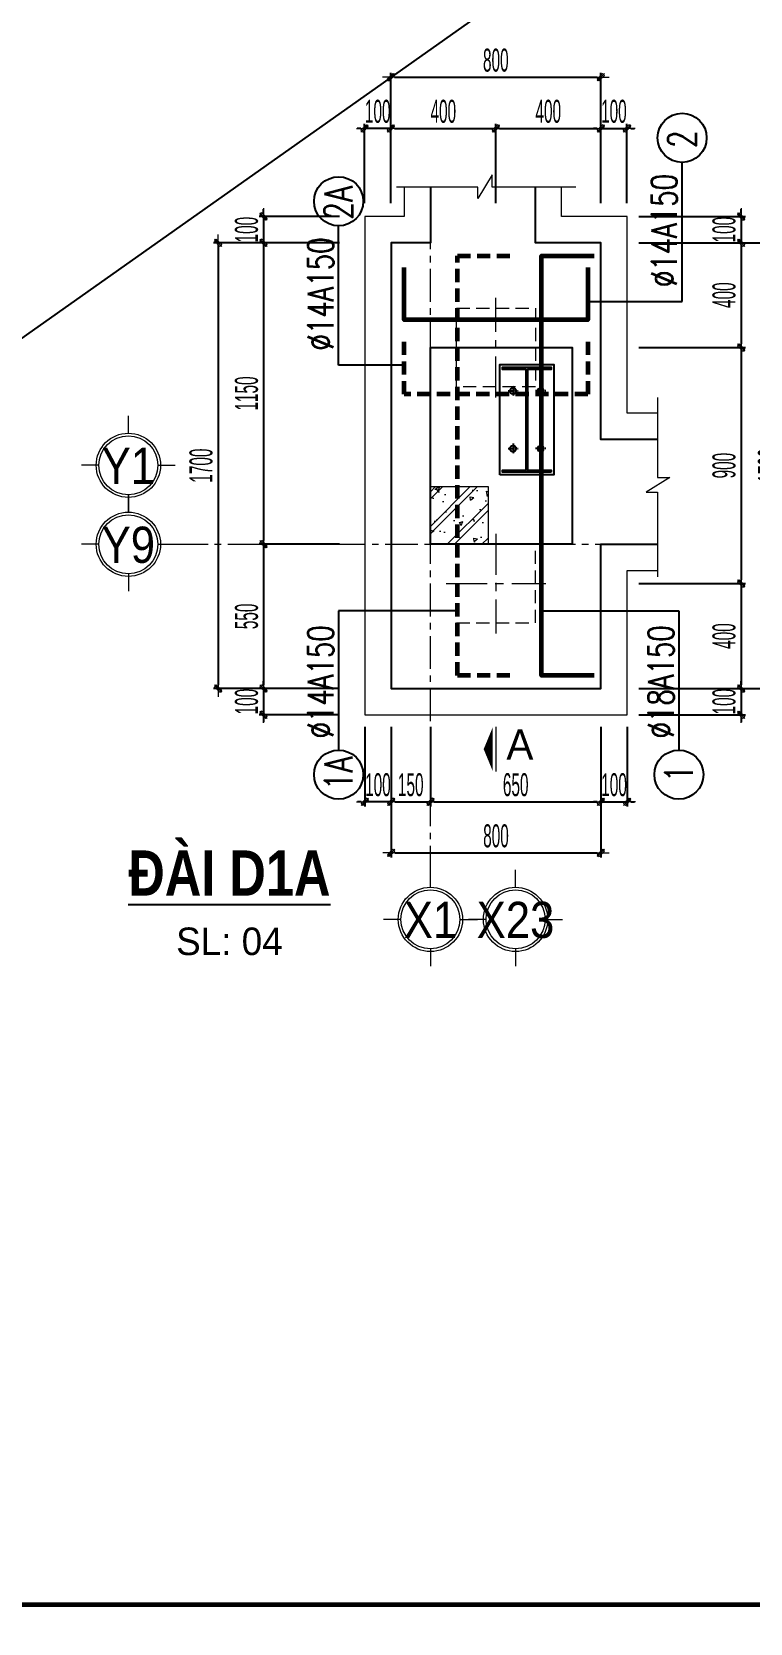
# Model space of a CAD drawing. Header units: inches. Extents: x 541671 to 837720, y 76128 to 1008472.
# Drawn here: x 611840 to 614577, y 365446 to 371515 of the extents above; entities that cross this region are included whole.
import ezdxf
from ezdxf.enums import TextEntityAlignment as Align

# ---------------------------------------------------------------- set-up
doc = ezdxf.new("R2010")
doc.units = ezdxf.units.IN
doc.header["$MEASUREMENT"] = 0
doc.header["$PDMODE"] = 32
doc.header["$PDSIZE"] = -1
for name, pattern in [('CENTER', [2, 1.25, -0.25, 0.25, -0.25]), ('CENTER2', [1.125, 0.75, -0.125, 0.125, -0.125]), ('CENTERX2', [4, 2.5, -0.5, 0.5, -0.5]), ('DASHDOT', [1, 0.5, -0.25, 0, -0.25]), ('HIDDEN', [0.375, 0.25, -0.125])]:
    doc.linetypes.add(name, pattern=pattern)
doc.layers.get('0').update_dxf_attribs({"lineweight": 18})
for name, color, linetype in [('7', 7, 'Continuous'), ('BOLTS', 1, 'Continuous'), ('Khungten_LCDI', 7, 'Continuous'), ('Timtruc', 8, 'Continuous')]:
    doc.layers.add(name, color=color, linetype=linetype)
for name, color, linetype, lineweight in [('Block', 7, 'Continuous', 9), ('EG Net khuat', 4, 'HIDDEN', 20), ('EG Text2', 7, 'Continuous', 25), ('ISO', 153, 'Continuous', 15), ('KICHTHUOC', 4, 'Continuous', 18), ('LC Dim', 8, 'Continuous', 18), ('LC ISO', 153, 'Continuous', 13), ('LC Khac', 4, 'Continuous', 9), ('LC Net dam3', 1, 'Continuous', 60), ('LC Net manh', 239, 'Continuous', 5), ('LC Net thay', 7, 'Continuous', 25), ('LC Net truc', 79, 'DASHDOT', 13), ('LC Text1', 3, 'Continuous', 20), ('LC Text2', 7, 'Continuous', 25), ('NET DUT', 245, 'HIDDEN', 9), ('TRUC', 253, 'CENTER', 15)]:
    doc.layers.add(name, color=color, linetype=linetype, lineweight=lineweight)
doc.layers.add('KCS_Plotter', color=11, linetype='Continuous', plot=False)
doc.styles.add('EG 1', font='VHAVANB_2.TTF')
doc.styles.add('HOATBIF', font='hoatbif.shx', dxfattribs={"width": 0.5})
doc.styles.add('Khungten', font='VHAVAN_2.TTF', dxfattribs={"width": 0.8, "height": 5000})
doc.styles.add('LC 1', font='VHAVANB_2.TTF')
doc.styles.add('LC 3', font='vnsimli.shx', dxfattribs={"width": 0.75})
doc.styles.add('LC3', font='VHARIALB_3.TTF', dxfattribs={"width": 0.8})
doc.styles.add('Title', font='VHAVAN_2.TTF', dxfattribs={"width": 0.8})
doc.dimstyles.new('Copy of 1-100(1-35)', dxfattribs={"dimscale": 35, "dimtxt": 2.5, "dimasz": 0.3, "dimexe": 1, "dimexo": 1, "dimgap": 0.8, "dimtad": 1, "dimdec": 0, "dimzin": 0, "dimdsep": 46, "dimtxsty": 'HOATBIF', "dimblk1": 'DOT', "dimblk2": 'DOT', "dimsah": 1, "dimcen": -0.1, "dimdle": 1, "dimclrd": 256, "dimclre": 256, "dimclrt": 4, "dimadec": 3, "dimazin": 2, "dimtfac": 0.3333333333333333, "dimtdec": 0, "dimtix": 1, "dimtmove": 2, "dimatfit": 3, "dimldrblk": 'DOT', "dimfxl": 1, "dimtvp": 0.8333333333333334, "dimtolj": 1, "dimtzin": 0, "dimarcsym": 0})
doc.dimstyles.new('Copy of 1-35', dxfattribs={"dimscale": 35, "dimtxt": 2.5, "dimasz": 0.4, "dimexe": 0.5, "dimexo": 0, "dimgap": 0.6, "dimtad": 1, "dimdec": 0, "dimzin": 0, "dimdsep": 46, "dimtxsty": 'HOATBIF', "dimblk1": 'DOT', "dimblk2": 'DOT', "dimsah": 1, "dimcen": -1, "dimdle": 1, "dimclrd": 256, "dimclre": 256, "dimclrt": 130, "dimadec": 0, "dimazin": 0, "dimtfac": 0.3333333333333333, "dimtdec": 0, "dimtix": 1, "dimtmove": 2, "dimatfit": 3, "dimldrblk": 'DOT', "dimfxl": 0.5, "dimtvp": 0.8333333333333334, "dimtolj": 1, "dimtzin": 12, "dimarcsym": 0})

# ---------------------------------------------------------------- blocks, each defined once
blk = doc.blocks.new('lcdi fix')
at = {"layer": 'Khungten_LCDI', "color": 5, "lineweight": 60}
blk.add_lwpolyline([(0, -14649.99999999255), (0, 14649.99999999255), (40599.99891117215, 14649.99999999255), (40599.99891117215, -14649.99999999255)], close=True, dxfattribs=at)
at = {"color": 7, "style": 'Khungten', "width": 0.8}
for tag, p in [('REVISION', (39498.75262445211, -10746.30395446718)), ('NGAYHT', (39546.07413610816, -11609.37091637403))]:
    blk.add_attdef(tag, text='', height=199.998925739526, dxfattribs=at).set_placement(p, align=Align.CENTER)
at = {"layer": 'LC Text1', "style": 'Title', "width": 1.824645990402025}
for tag, p, p2 in [('TENBANVE1', (36912.6576448679, -8885.760238945484), (40339.14494544268, -8885.760238945484)), ('TENBANVE2', (36912.6576448679, -9562.465564332902), (40339.14494544268, -9562.465564332902))]:
    blk.add_attdef(tag, text='', height=249.9999935159641, dxfattribs=at).set_placement(p, p2, align=Align.FIT)
at = {"layer": 'LC Text1', "style": 'Title', "width": 0.7}
blk.add_attdef('SOBANVE', text='', height=249.9999935159641, dxfattribs=at).set_placement((39561.98223525286, -13896.18071823567), align=Align.CENTER)
blk = doc.blocks.new('COC-300-TL25')
at = {"layer": 'EG Net khuat', "ltscale": 800}
blk.add_lwpolyline([(-600, 600), (600, 600), (600, -600), (-600, -600)], close=True, dxfattribs=at)
at = {"layer": 'TRUC', "ltscale": 500}
for p, q in [((0, -760), (0, 760)), ((-760, 0), (760, 0))]:
    blk.add_line(p, q, dxfattribs=at)
blk = doc.blocks.new('*U468')
at = {"color": 8, "linetype": 'CENTER2'}
for p, q in [((-21.27272727272727, 0), (21.27272727272727, 0)), ((0, -21.27272727272727), (0, 21.27272727272727))]:
    blk.add_line(p, q, dxfattribs=at)
at = {"color": 0}
blk.add_circle((0, 0), 13, dxfattribs=at)
blk = doc.blocks.new('CC2')
at = {"layer": 'Block', "ltscale": 15}
h = blk.add_hatch(dxfattribs=at)
h.set_pattern_fill('BT-01', color=8, scale=11, style=0, pattern_type=2)
h.set_pattern_definition([(50, (1325857.600586472, 118110.4548710491), (157.7972401721657, -13.80546969617092), [16.5, -181.5]), (355, (1325857.600586472, 118110.4548710491), (-30.52529339486, 165.4822694140026), [13.2, -145.2]), (100.4514, (1325870.750356072, 118109.3044162491), (127.2720639770848, 151.6766992534098), [14.02284179999998, -154.2512646399996]), (46.18419999999998, (1325857.600586472, 118154.4548710491), (234.7930306976418, -36.41418315238398), [24.75, -272.2499999999999]), (96.63559999999998, (1325877.166670372, 118151.4203435091), (205.6257952207147, 214.3059315980971), [21.03426335999997, -231.3768599999995]), (351.1842000000001, (1325857.600586472, 118154.4548710491), (205.6256279293979, 214.3060922035714), [19.8, -217.8]), (21, (1325879.600586472, 118143.4548710491), (131.3195514660615, -88.57615594637454), [16.5, -181.5]), (326, (1325879.600586472, 118143.4548710491), (53.52937302274795, 159.5330099103077), [13.2, -145.2]), (71.45140000000002, (1325890.543877732, 118136.0735177291), (184.8489782879277, 70.95670927618953), [14.0228418, -154.2512646399999]), (37.50000000000001, (1325857.600586472, 118110.4548710491), (2.675168169803947, 73.2366478428885), [0, -143.44, 0, -147.4, 0, -145.75]), (7.499999999999999, (1325857.600586472, 118110.4548710491), (57.87529823727269, 86.77057661411924), [0, -84.04, 0, -140.14, 0, -55.55]), (327.5, (1325808.540586472, 118110.4548710491), (117.44093595793, -4.962071781563556), [0, -55, 0, -171.6, 0, -227.7]), (317.5, (1325786.540586472, 118110.4548710491), (128.300957255325, 22.02309611310988), [0, -71.5, 0, -113.96, 0, -161.7]), (45, (1325857.600586472, 118110.4548710491), (-66.11448404094217, 66.11448404094217), []), (45, (1325857.600586472, 118137.4048710491), (-66.11448404094217, 66.11448404094217), [])])
h.paths.add_polyline_path([(-530, -4.884981308350689e-14), (-530, 219.9999999999999), (-750, 220), (-750, 0)])
at = {"layer": '7', "color": 7, "ltscale": 10}
for points in [[(-750, 0), (0, 0), (0, 540), (-750, 540)], [(-474.9999999999999, 459.9999999999999), (-474.9999999999999, 274.9999999999999), (-466.9999999999999, 274.9999999999999), (-466.9999999999999, 364.4999999999999), (-82.99999999999989, 364.4999999999998), (-82.99999999999989, 274.9999999999998), (-74.99999999999989, 274.9999999999998), (-74.99999999999989, 459.9999999999998), (-82.99999999999989, 459.9999999999998), (-82.99999999999989, 370.4999999999998), (-466.9999999999999, 370.4999999999999), (-466.9999999999999, 459.9999999999999)]]:
    blk.add_lwpolyline(points, close=True, dxfattribs=at)
at = {"layer": '7', "color": 30, "ltscale": 10}
blk.add_lwpolyline([(-484.9999999999999, 264.9999999999999), (-64.99999999999989, 264.9999999999998), (-64.99999999999989, 469.9999999999998), (-484.9999999999999, 469.9999999999999)], close=True, dxfattribs=at)
at = {"layer": 'Block', "color": 7, "ltscale": 15}
blk.add_lwpolyline([(-530, -4.884981308350689e-14), (-530, 219.9999999999999), (-750, 220), (-750, 0)], close=True, dxfattribs=at)
at = {"layer": 'BOLTS', "ltscale": 10, "xscale": 0.9090909090909087, "yscale": 0.9090909090909087, "zscale": 0.9090909090909087, "rotation": 180}
for p in [(-384.9999999999999, 419.9999999999999), (-164.9999999999999, 419.9999999999999)]:
    blk.add_blockref('*U468', p, dxfattribs=at)
at = {"layer": 'BOLTS', "ltscale": 10, "xscale": -0.9090909090909087, "yscale": 0.9090909090909087, "zscale": 0.9090909090909087}
for p in [(-384.9999999999999, 314.9999999999999), (-164.9999999999999, 314.9999999999999)]:
    blk.add_blockref('*U468', p, dxfattribs=at)
blk = doc.blocks.new('DOT')
at = {"layer": 'KICHTHUOC'}
blk.add_line((-2.25, 0), (2.25, 0), dxfattribs=at)
at = {"layer": 'KICHTHUOC', "color": 4}
blk.add_line((-1, -1), (1, 1), dxfattribs=at)
blk.add_lwpolyline([(0.5, 1), (-1, -0.5), (-0.5, -1), (1, 0.5)], close=True, dxfattribs=at)
blk = doc.blocks.new('*D194')
at = {"layer": 'Defpoints', "color": 0, "ltscale": 50, "transparency": 16777216}
for p in [(613208.6882315455, 368864.1227792962), (613358.9382315455, 368864.1227792962), (613358.9382315455, 368578.6227792978)]:
    blk.add_point(p, dxfattribs=at)
at = {"layer": 'LC Dim', "lineweight": -2, "ltscale": 50, "transparency": 16777216}
for p, q in [((613208.6882315455, 368864.1227792962), (613208.6882315455, 368561.1227792978)), ((613358.9382315455, 368864.1227792962), (613358.9382315455, 368561.1227792978)), ((613222.6882315455, 368578.6227792978), (613344.9382315455, 368578.6227792978))]:
    blk.add_line(p, q, dxfattribs=at)
at = {"layer": 'LC Dim', "lineweight": -2, "ltscale": 50, "transparency": 16777216, "xscale": 14, "yscale": 14, "zscale": 14, "rotation": 180}
blk.add_blockref('DOT', (613208.6882315455, 368578.6227792978), dxfattribs=at)
at = {"layer": 'LC Dim', "lineweight": -2, "ltscale": 50, "transparency": 16777216, "xscale": 14, "yscale": 14, "zscale": 14}
blk.add_blockref('DOT', (613358.9382315455, 368578.6227792978), dxfattribs=at)
at = {"layer": 'LC Dim', "color": 130, "ltscale": 50, "transparency": 16777216, "insert": (613283.8132315455, 368643.3727792978), "char_height": 87.5, "attachment_point": 5, "style": 'HOATBIF'}
blk.add_mtext('\\A1;150', dxfattribs=at)
blk = doc.blocks.new('*D195')
at = {"layer": 'Defpoints', "color": 0, "ltscale": 50, "transparency": 16777216}
for p in [(613358.9382315455, 368864.1227792962), (614008.6882315455, 368864.1227792962), (614008.6882315455, 368578.6227792978)]:
    blk.add_point(p, dxfattribs=at)
at = {"layer": 'LC Dim', "lineweight": -2, "ltscale": 50, "transparency": 16777216}
for p, q in [((613358.9382315455, 368864.1227792962), (613358.9382315455, 368561.1227792978)), ((614008.6882315455, 368864.1227792962), (614008.6882315455, 368561.1227792978)), ((613372.9382315455, 368578.6227792978), (613994.6882315455, 368578.6227792978))]:
    blk.add_line(p, q, dxfattribs=at)
at = {"layer": 'LC Dim', "lineweight": -2, "ltscale": 50, "transparency": 16777216, "xscale": 14, "yscale": 14, "zscale": 14, "rotation": 180}
blk.add_blockref('DOT', (613358.9382315455, 368578.6227792978), dxfattribs=at)
at = {"layer": 'LC Dim', "lineweight": -2, "ltscale": 50, "transparency": 16777216, "xscale": 14, "yscale": 14, "zscale": 14}
blk.add_blockref('DOT', (614008.6882315455, 368578.6227792978), dxfattribs=at)
at = {"layer": 'LC Dim', "color": 130, "ltscale": 50, "transparency": 16777216, "insert": (613683.8132315455, 368643.3727792978), "char_height": 87.5, "attachment_point": 5, "style": 'HOATBIF'}
blk.add_mtext('\\A1;650', dxfattribs=at)
blk = doc.blocks.new('*D196')
at = {"layer": 'Defpoints', "color": 0, "ltscale": 50, "transparency": 16777216}
for p in [(614008.6882315455, 368864.1227792962), (614108.6882315455, 368864.1227792962), (614108.6882315455, 368578.6227792978)]:
    blk.add_point(p, dxfattribs=at)
at = {"layer": 'LC Dim', "lineweight": -2, "ltscale": 50, "transparency": 16777216}
for p, q in [((614008.6882315455, 368864.1227792962), (614008.6882315455, 368561.1227792978)), ((614108.6882315455, 368864.1227792962), (614108.6882315455, 368561.1227792978)), ((613994.6882315455, 368578.6227792978), (613980.6882315455, 368578.6227792978)), ((614008.6882315455, 368578.6227792978), (614108.6882315455, 368578.6227792978)), ((614122.6882315455, 368578.6227792978), (614136.6882315455, 368578.6227792978))]:
    blk.add_line(p, q, dxfattribs=at)
at = {"layer": 'LC Dim', "lineweight": -2, "ltscale": 50, "transparency": 16777216, "xscale": 14, "yscale": 14, "zscale": 14}
blk.add_blockref('DOT', (614008.6882315455, 368578.6227792978), dxfattribs=at)
at = {"layer": 'LC Dim', "lineweight": -2, "ltscale": 50, "transparency": 16777216, "xscale": 14, "yscale": 14, "zscale": 14, "rotation": 180}
blk.add_blockref('DOT', (614108.6882315455, 368578.6227792978), dxfattribs=at)
at = {"layer": 'LC Dim', "color": 130, "ltscale": 50, "transparency": 16777216, "insert": (614058.6882315455, 368643.3727792978), "char_height": 87.5, "attachment_point": 5, "style": 'HOATBIF'}
blk.add_mtext('\\A1;100', dxfattribs=at)
blk = doc.blocks.new('*D197')
at = {"layer": 'Defpoints', "color": 0, "ltscale": 50, "transparency": 16777216}
for p in [(613108.6882315455, 368864.1227792962), (613208.6882315455, 368864.1227792962), (613108.6882315455, 368578.6227792978)]:
    blk.add_point(p, dxfattribs=at)
at = {"layer": 'LC Dim', "lineweight": -2, "ltscale": 50, "transparency": 16777216}
for p, q in [((613108.6882315455, 368864.1227792962), (613108.6882315455, 368561.1227792978)), ((613208.6882315455, 368864.1227792962), (613208.6882315455, 368561.1227792978)), ((613094.6882315455, 368578.6227792978), (613080.6882315455, 368578.6227792978)), ((613208.6882315455, 368578.6227792978), (613108.6882315455, 368578.6227792978)), ((613222.6882315455, 368578.6227792978), (613236.6882315455, 368578.6227792978))]:
    blk.add_line(p, q, dxfattribs=at)
at = {"layer": 'LC Dim', "lineweight": -2, "ltscale": 50, "transparency": 16777216, "xscale": 14, "yscale": 14, "zscale": 14}
blk.add_blockref('DOT', (613108.6882315455, 368578.6227792978), dxfattribs=at)
at = {"layer": 'LC Dim', "lineweight": -2, "ltscale": 50, "transparency": 16777216, "xscale": 14, "yscale": 14, "zscale": 14, "rotation": 180}
blk.add_blockref('DOT', (613208.6882315455, 368578.6227792978), dxfattribs=at)
at = {"layer": 'LC Dim', "color": 130, "ltscale": 50, "transparency": 16777216, "insert": (613158.6882315455, 368643.3727792978), "char_height": 87.5, "attachment_point": 5, "style": 'HOATBIF'}
blk.add_mtext('\\A1;100', dxfattribs=at)
blk = doc.blocks.new('*D198')
at = {"layer": 'Defpoints', "color": 0, "ltscale": 50, "transparency": 16777216}
for p in [(613208.6882315455, 368864.1227792962), (614008.6882315455, 368864.1227792962), (614008.6882315455, 368383.6227792978)]:
    blk.add_point(p, dxfattribs=at)
at = {"layer": 'LC Dim', "lineweight": -2, "ltscale": 50, "transparency": 16777216}
for p, q in [((613208.6882315455, 368864.1227792962), (613208.6882315455, 368366.1227792978)), ((614008.6882315455, 368864.1227792962), (614008.6882315455, 368366.1227792978)), ((613222.6882315455, 368383.6227792978), (613994.6882315455, 368383.6227792978))]:
    blk.add_line(p, q, dxfattribs=at)
at = {"layer": 'LC Dim', "lineweight": -2, "ltscale": 50, "transparency": 16777216, "xscale": 14, "yscale": 14, "zscale": 14, "rotation": 180}
blk.add_blockref('DOT', (613208.6882315455, 368383.6227792978), dxfattribs=at)
at = {"layer": 'LC Dim', "lineweight": -2, "ltscale": 50, "transparency": 16777216, "xscale": 14, "yscale": 14, "zscale": 14}
blk.add_blockref('DOT', (614008.6882315455, 368383.6227792978), dxfattribs=at)
at = {"layer": 'LC Dim', "color": 130, "ltscale": 50, "transparency": 16777216, "insert": (613608.6882315455, 368448.3727792978), "char_height": 87.5, "attachment_point": 5, "style": 'HOATBIF'}
blk.add_mtext('\\A1;800', dxfattribs=at)
blk = doc.blocks.new('TTRUC')
at = {"layer": 'ISO'}
for p, q in [((0, 6.94551799677526), (0, 10.70723588355474)), ((-6.370037248838798, 0), (-10.13175513561828, 0)), ((6.370037248838798, 0), (10.13175513561828, 0)), ((0, -6.370037248838798), (0, -10.13175513561828))]:
    blk.add_line(p, q, dxfattribs=at)
blk.add_circle((0, 0), 6.370037248838798, dxfattribs=at)
at = {"layer": 'KICHTHUOC'}
blk.add_circle((0, 0), 6.94551799677526, dxfattribs=at)
blk = doc.blocks.new('*D199')
at = {"layer": 'Defpoints', "color": 0, "ltscale": 50, "transparency": 16777216}
for p in [(613012.1839419507, 370710.7771078075), (612723.0485244378, 369560.7771078075), (613012.1839419507, 369560.7771078075)]:
    blk.add_point(p, dxfattribs=at)
at = {"layer": 'LC Dim', "lineweight": -2, "ltscale": 50, "transparency": 16777216}
for p, q in [((613012.1839419507, 370710.7771078075), (612705.5485244378, 370710.7771078075)), ((612723.0485244378, 370696.7771078075), (612723.0485244378, 369574.7771078075)), ((613012.1839419507, 369560.7771078075), (612705.5485244378, 369560.7771078075))]:
    blk.add_line(p, q, dxfattribs=at)
at = {"layer": 'LC Dim', "lineweight": -2, "ltscale": 50, "transparency": 16777216, "xscale": 14, "yscale": 14, "zscale": 14}
for p, rotation in [((612723.0485244378, 370710.7771078075), 90), ((612723.0485244378, 369560.7771078075), 270)]:
    blk.add_blockref('DOT', p, dxfattribs=dict(at, rotation=rotation))
at = {"layer": 'LC Dim', "color": 130, "ltscale": 50, "transparency": 16777216, "insert": (612658.2985244378, 370135.7771078072), "char_height": 87.5, "attachment_point": 5, "rotation": 90, "style": 'HOATBIF'}
blk.add_mtext('\\A1;1150', dxfattribs=at)
blk = doc.blocks.new('*D200')
at = {"layer": 'Defpoints', "color": 0, "ltscale": 50, "transparency": 16777216}
for p in [(613012.1839419507, 369560.7771078075), (612723.0485244364, 369010.7771078075), (613012.1839419507, 369010.7771078075)]:
    blk.add_point(p, dxfattribs=at)
at = {"layer": 'LC Dim', "lineweight": -2, "ltscale": 50, "transparency": 16777216}
for p, q in [((613012.1839419507, 369560.7771078075), (612705.5485244364, 369560.7771078075)), ((612723.0485244364, 369546.7771078075), (612723.0485244364, 369024.7771078075)), ((613012.1839419507, 369010.7771078075), (612705.5485244364, 369010.7771078075))]:
    blk.add_line(p, q, dxfattribs=at)
at = {"layer": 'LC Dim', "lineweight": -2, "ltscale": 50, "transparency": 16777216, "xscale": 14, "yscale": 14, "zscale": 14}
for p, rotation in [((612723.0485244364, 369560.7771078075), 90), ((612723.0485244364, 369010.7771078075), 270)]:
    blk.add_blockref('DOT', p, dxfattribs=dict(at, rotation=rotation))
at = {"layer": 'LC Dim', "color": 130, "ltscale": 50, "transparency": 16777216, "insert": (612658.2985244364, 369285.7771078072), "char_height": 87.5, "attachment_point": 5, "rotation": 90, "style": 'HOATBIF'}
blk.add_mtext('\\A1;550', dxfattribs=at)
blk = doc.blocks.new('*D201')
at = {"layer": 'Defpoints', "color": 0, "ltscale": 50, "transparency": 16777216}
for p in [(613012.1839419507, 369010.7771078075), (612723.0485244355, 368910.7771078075), (613012.1839419507, 368910.7771078075)]:
    blk.add_point(p, dxfattribs=at)
at = {"layer": 'LC Dim', "lineweight": -2, "ltscale": 50, "transparency": 16777216}
for p, q in [((612723.0485244355, 369024.7771078075), (612723.0485244355, 369038.7771078075)), ((613012.1839419507, 369010.7771078075), (612705.5485244355, 369010.7771078075)), ((612723.0485244355, 369010.7771078075), (612723.0485244355, 368910.7771078075)), ((613012.1839419507, 368910.7771078075), (612705.5485244355, 368910.7771078075)), ((612723.0485244355, 368896.7771078075), (612723.0485244355, 368882.7771078075))]:
    blk.add_line(p, q, dxfattribs=at)
at = {"layer": 'LC Dim', "lineweight": -2, "ltscale": 50, "transparency": 16777216, "xscale": 14, "yscale": 14, "zscale": 14}
for p, rotation in [((612723.0485244355, 369010.7771078075), 270), ((612723.0485244355, 368910.7771078075), 90)]:
    blk.add_blockref('DOT', p, dxfattribs=dict(at, rotation=rotation))
at = {"layer": 'LC Dim', "color": 130, "ltscale": 50, "transparency": 16777216, "insert": (612658.2985244355, 368960.7771078072), "char_height": 87.5, "attachment_point": 5, "rotation": 90, "style": 'HOATBIF'}
blk.add_mtext('\\A1;100', dxfattribs=at)
blk = doc.blocks.new('*D202')
at = {"layer": 'Defpoints', "color": 0, "ltscale": 50, "transparency": 16777216}
for p in [(613012.1839419507, 370810.7771078075), (612723.048524436, 370710.7771078075), (613012.1839419507, 370710.7771078075)]:
    blk.add_point(p, dxfattribs=at)
at = {"layer": 'LC Dim', "lineweight": -2, "ltscale": 50, "transparency": 16777216}
for p, q in [((613012.1839419507, 370810.7771078075), (612705.548524436, 370810.7771078075)), ((612723.048524436, 370824.7771078075), (612723.048524436, 370838.7771078075)), ((612723.048524436, 370810.7771078075), (612723.048524436, 370710.7771078075)), ((613012.1839419507, 370710.7771078075), (612705.548524436, 370710.7771078075)), ((612723.048524436, 370696.7771078075), (612723.048524436, 370682.7771078075))]:
    blk.add_line(p, q, dxfattribs=at)
at = {"layer": 'LC Dim', "lineweight": -2, "ltscale": 50, "transparency": 16777216, "xscale": 14, "yscale": 14, "zscale": 14}
for p, rotation in [((612723.048524436, 370810.7771078075), 270), ((612723.048524436, 370710.7771078075), 90)]:
    blk.add_blockref('DOT', p, dxfattribs=dict(at, rotation=rotation))
at = {"layer": 'LC Dim', "color": 130, "ltscale": 50, "transparency": 16777216, "insert": (612658.298524436, 370760.7771078072), "char_height": 87.5, "attachment_point": 5, "rotation": 90, "style": 'HOATBIF'}
blk.add_mtext('\\A1;100', dxfattribs=at)
blk = doc.blocks.new('*D203')
at = {"layer": 'Defpoints', "color": 0, "ltscale": 50, "transparency": 16777216}
for p in [(613012.1839419507, 370710.7771078075), (612549.5485244355, 369010.7771078075), (613012.1839419507, 369010.7771078075)]:
    blk.add_point(p, dxfattribs=at)
at = {"layer": 'LC Dim', "lineweight": -2, "ltscale": 50, "transparency": 16777216}
for p, q in [((613012.1839419507, 370710.7771078075), (612532.0485244355, 370710.7771078075)), ((612549.5485244355, 370696.7771078075), (612549.5485244355, 369024.7771078075)), ((613012.1839419507, 369010.7771078075), (612532.0485244355, 369010.7771078075))]:
    blk.add_line(p, q, dxfattribs=at)
at = {"layer": 'LC Dim', "lineweight": -2, "ltscale": 50, "transparency": 16777216, "xscale": 14, "yscale": 14, "zscale": 14}
for p, rotation in [((612549.5485244355, 370710.7771078075), 90), ((612549.5485244355, 369010.7771078075), 270)]:
    blk.add_blockref('DOT', p, dxfattribs=dict(at, rotation=rotation))
at = {"layer": 'LC Dim', "color": 130, "ltscale": 50, "transparency": 16777216, "insert": (612484.7985244355, 369860.7771078072), "char_height": 87.5, "attachment_point": 5, "rotation": 90, "style": 'HOATBIF'}
blk.add_mtext('\\A1;1700', dxfattribs=at)
blk = doc.blocks.new('*D204')
at = {"layer": 'Defpoints', "color": 0, "ltscale": 50, "transparency": 16777216}
for p in [(614152.7578112356, 370710.7771078075), (614152.7578112356, 370310.7771078075), (614542.7578112431, 370310.7771078075)]:
    blk.add_point(p, dxfattribs=at)
at = {"layer": 'LC Dim', "lineweight": -2, "ltscale": 50, "transparency": 16777216}
for p, q in [((614152.7578112356, 370710.7771078075), (614560.2578112431, 370710.7771078075)), ((614542.7578112431, 370696.7771078075), (614542.7578112431, 370324.7771078075)), ((614152.7578112356, 370310.7771078075), (614560.2578112431, 370310.7771078075))]:
    blk.add_line(p, q, dxfattribs=at)
at = {"layer": 'LC Dim', "lineweight": -2, "ltscale": 50, "transparency": 16777216, "xscale": 14, "yscale": 14, "zscale": 14}
for p, rotation in [((614542.7578112431, 370710.7771078075), 90), ((614542.7578112431, 370310.7771078075), 270)]:
    blk.add_blockref('DOT', p, dxfattribs=dict(at, rotation=rotation))
at = {"layer": 'LC Dim', "color": 130, "ltscale": 50, "transparency": 16777216, "insert": (614478.0078112431, 370510.7771078072), "char_height": 87.5, "attachment_point": 5, "rotation": 90, "style": 'HOATBIF'}
blk.add_mtext('\\A1;400', dxfattribs=at)
blk = doc.blocks.new('*D205')
at = {"layer": 'Defpoints', "color": 0, "ltscale": 50, "transparency": 16777216}
for p in [(614152.7578112356, 370310.7771078075), (614152.7578112356, 369410.7771078076), (614542.757811244, 369410.7771078076)]:
    blk.add_point(p, dxfattribs=at)
at = {"layer": 'LC Dim', "lineweight": -2, "ltscale": 50, "transparency": 16777216}
for p, q in [((614152.7578112356, 370310.7771078075), (614560.257811244, 370310.7771078075)), ((614542.757811244, 370296.7771078075), (614542.757811244, 369424.7771078076)), ((614152.7578112356, 369410.7771078076), (614560.257811244, 369410.7771078076))]:
    blk.add_line(p, q, dxfattribs=at)
at = {"layer": 'LC Dim', "lineweight": -2, "ltscale": 50, "transparency": 16777216, "xscale": 14, "yscale": 14, "zscale": 14}
for p, rotation in [((614542.757811244, 370310.7771078075), 90), ((614542.757811244, 369410.7771078076), 270)]:
    blk.add_blockref('DOT', p, dxfattribs=dict(at, rotation=rotation))
at = {"layer": 'LC Dim', "color": 130, "ltscale": 50, "transparency": 16777216, "insert": (614478.007811244, 369860.7771078073), "char_height": 87.5, "attachment_point": 5, "rotation": 90, "style": 'HOATBIF'}
blk.add_mtext('\\A1;900', dxfattribs=at)
blk = doc.blocks.new('*D206')
at = {"layer": 'Defpoints', "color": 0, "ltscale": 50, "transparency": 16777216}
for p in [(614152.7578112356, 369410.7771078076), (614152.7578112356, 369010.7771078075), (614542.7578112435, 369010.7771078075)]:
    blk.add_point(p, dxfattribs=at)
at = {"layer": 'LC Dim', "lineweight": -2, "ltscale": 50, "transparency": 16777216}
for p, q in [((614152.7578112356, 369410.7771078076), (614560.2578112435, 369410.7771078076)), ((614542.7578112435, 369396.7771078076), (614542.7578112435, 369024.7771078075)), ((614152.7578112356, 369010.7771078075), (614560.2578112435, 369010.7771078075))]:
    blk.add_line(p, q, dxfattribs=at)
at = {"layer": 'LC Dim', "lineweight": -2, "ltscale": 50, "transparency": 16777216, "xscale": 14, "yscale": 14, "zscale": 14}
for p, rotation in [((614542.7578112435, 369410.7771078076), 90), ((614542.7578112435, 369010.7771078075), 270)]:
    blk.add_blockref('DOT', p, dxfattribs=dict(at, rotation=rotation))
at = {"layer": 'LC Dim', "color": 130, "ltscale": 50, "transparency": 16777216, "insert": (614478.0078112435, 369210.7771078073), "char_height": 87.5, "attachment_point": 5, "rotation": 90, "style": 'HOATBIF'}
blk.add_mtext('\\A1;400', dxfattribs=at)
blk = doc.blocks.new('*D207')
at = {"layer": 'Defpoints', "color": 0, "ltscale": 50, "transparency": 16777216}
for p in [(614152.7578112356, 369010.7771078075), (614152.7578112356, 368910.7771078075), (614542.7578112431, 368910.7771078075)]:
    blk.add_point(p, dxfattribs=at)
at = {"layer": 'LC Dim', "lineweight": -2, "ltscale": 50, "transparency": 16777216}
for p, q in [((614542.7578112431, 369024.7771078075), (614542.7578112431, 369038.7771078075)), ((614152.7578112356, 369010.7771078075), (614560.2578112431, 369010.7771078075)), ((614542.7578112431, 369010.7771078075), (614542.7578112431, 368910.7771078075)), ((614152.7578112356, 368910.7771078075), (614560.2578112431, 368910.7771078075)), ((614542.7578112431, 368896.7771078075), (614542.7578112431, 368882.7771078075))]:
    blk.add_line(p, q, dxfattribs=at)
at = {"layer": 'LC Dim', "lineweight": -2, "ltscale": 50, "transparency": 16777216, "xscale": 14, "yscale": 14, "zscale": 14}
for p, rotation in [((614542.7578112431, 369010.7771078075), 270), ((614542.7578112431, 368910.7771078075), 90)]:
    blk.add_blockref('DOT', p, dxfattribs=dict(at, rotation=rotation))
at = {"layer": 'LC Dim', "color": 130, "ltscale": 50, "transparency": 16777216, "insert": (614478.0078112431, 368960.7771078072), "char_height": 87.5, "attachment_point": 5, "rotation": 90, "style": 'HOATBIF'}
blk.add_mtext('\\A1;100', dxfattribs=at)
blk = doc.blocks.new('*D208')
at = {"layer": 'Defpoints', "color": 0, "ltscale": 50, "transparency": 16777216}
for p in [(614152.7578112356, 370810.7771078075), (614152.7578112356, 370710.7771078075), (614542.7578112426, 370710.7771078075)]:
    blk.add_point(p, dxfattribs=at)
at = {"layer": 'LC Dim', "lineweight": -2, "ltscale": 50, "transparency": 16777216}
for p, q in [((614152.7578112356, 370810.7771078075), (614560.2578112426, 370810.7771078075)), ((614542.7578112426, 370824.7771078075), (614542.7578112426, 370838.7771078075)), ((614542.7578112426, 370810.7771078075), (614542.7578112426, 370710.7771078075)), ((614152.7578112356, 370710.7771078075), (614560.2578112426, 370710.7771078075)), ((614542.7578112426, 370696.7771078075), (614542.7578112426, 370682.7771078075))]:
    blk.add_line(p, q, dxfattribs=at)
at = {"layer": 'LC Dim', "lineweight": -2, "ltscale": 50, "transparency": 16777216, "xscale": 14, "yscale": 14, "zscale": 14}
for p, rotation in [((614542.7578112426, 370810.7771078075), 270), ((614542.7578112426, 370710.7771078075), 90)]:
    blk.add_blockref('DOT', p, dxfattribs=dict(at, rotation=rotation))
at = {"layer": 'LC Dim', "color": 130, "ltscale": 50, "transparency": 16777216, "insert": (614478.0078112426, 370760.7771078072), "char_height": 87.5, "attachment_point": 5, "rotation": 90, "style": 'HOATBIF'}
blk.add_mtext('\\A1;100', dxfattribs=at)
blk = doc.blocks.new('*D209')
at = {"layer": 'Defpoints', "color": 0, "ltscale": 50, "transparency": 16777216}
for p in [(614152.7578112356, 370710.7771078075), (614152.7578112356, 369010.7771078075), (614716.2578112431, 369010.7771078075)]:
    blk.add_point(p, dxfattribs=at)
at = {"layer": 'LC Dim', "lineweight": -2, "ltscale": 50, "transparency": 16777216}
for p, q in [((614152.7578112356, 370710.7771078075), (614733.7578112431, 370710.7771078075)), ((614716.2578112431, 370696.7771078075), (614716.2578112431, 369024.7771078075)), ((614152.7578112356, 369010.7771078075), (614733.7578112431, 369010.7771078075))]:
    blk.add_line(p, q, dxfattribs=at)
at = {"layer": 'LC Dim', "lineweight": -2, "ltscale": 50, "transparency": 16777216, "xscale": 14, "yscale": 14, "zscale": 14}
for p, rotation in [((614716.2578112431, 370710.7771078075), 90), ((614716.2578112431, 369010.7771078075), 270)]:
    blk.add_blockref('DOT', p, dxfattribs=dict(at, rotation=rotation))
at = {"layer": 'LC Dim', "color": 130, "ltscale": 50, "transparency": 16777216, "insert": (614651.5078112431, 369860.7771078072), "char_height": 87.5, "attachment_point": 5, "rotation": 90, "style": 'HOATBIF'}
blk.add_mtext('\\A1;1700', dxfattribs=at)
blk = doc.blocks.new('*D215')
at = {"layer": 'Defpoints', "color": 0, "ltscale": 50, "transparency": 16777216}
for p in [(613608.0004841335, 371146.7538887067), (613208.0004841335, 370861.2538887082), (613608.0004841335, 370861.2538887082)]:
    blk.add_point(p, dxfattribs=at)
at = {"layer": 'LC Dim', "lineweight": -2, "ltscale": 50, "transparency": 16777216}
for p, q in [((613208.0004841335, 370861.2538887082), (613208.0004841335, 371164.2538887067)), ((613608.0004841335, 370861.2538887082), (613608.0004841335, 371164.2538887067)), ((613222.0004841335, 371146.7538887067), (613594.0004841335, 371146.7538887067))]:
    blk.add_line(p, q, dxfattribs=at)
at = {"layer": 'LC Dim', "lineweight": -2, "ltscale": 50, "transparency": 16777216, "xscale": 14, "yscale": 14, "zscale": 14, "rotation": 180}
blk.add_blockref('DOT', (613208.0004841335, 371146.7538887067), dxfattribs=at)
at = {"layer": 'LC Dim', "lineweight": -2, "ltscale": 50, "transparency": 16777216, "xscale": 14, "yscale": 14, "zscale": 14}
blk.add_blockref('DOT', (613608.0004841335, 371146.7538887067), dxfattribs=at)
at = {"layer": 'LC Dim', "color": 130, "ltscale": 50, "transparency": 16777216, "insert": (613408.0004841335, 371211.5038887067), "char_height": 87.5, "attachment_point": 5, "style": 'HOATBIF'}
blk.add_mtext('\\A1;400', dxfattribs=at)
blk = doc.blocks.new('*D216')
at = {"layer": 'Defpoints', "color": 0, "ltscale": 50, "transparency": 16777216}
for p in [(614008.0004841335, 371146.7538887067), (613608.0004841335, 370861.2538887082), (614008.0004841335, 370861.2538887082)]:
    blk.add_point(p, dxfattribs=at)
at = {"layer": 'LC Dim', "lineweight": -2, "ltscale": 50, "transparency": 16777216}
for p, q in [((613608.0004841335, 370861.2538887082), (613608.0004841335, 371164.2538887067)), ((614008.0004841335, 370861.2538887082), (614008.0004841335, 371164.2538887067)), ((613622.0004841335, 371146.7538887067), (613994.0004841335, 371146.7538887067))]:
    blk.add_line(p, q, dxfattribs=at)
at = {"layer": 'LC Dim', "lineweight": -2, "ltscale": 50, "transparency": 16777216, "xscale": 14, "yscale": 14, "zscale": 14, "rotation": 180}
blk.add_blockref('DOT', (613608.0004841335, 371146.7538887067), dxfattribs=at)
at = {"layer": 'LC Dim', "lineweight": -2, "ltscale": 50, "transparency": 16777216, "xscale": 14, "yscale": 14, "zscale": 14}
blk.add_blockref('DOT', (614008.0004841335, 371146.7538887067), dxfattribs=at)
at = {"layer": 'LC Dim', "color": 130, "ltscale": 50, "transparency": 16777216, "insert": (613808.0004841335, 371211.5038887067), "char_height": 87.5, "attachment_point": 5, "style": 'HOATBIF'}
blk.add_mtext('\\A1;400', dxfattribs=at)
blk = doc.blocks.new('*D217')
at = {"layer": 'Defpoints', "color": 0, "ltscale": 50, "transparency": 16777216}
for p in [(614108.0004841335, 371146.7538887067), (614008.0004841335, 370861.2538887082), (614108.0004841335, 370861.2538887082)]:
    blk.add_point(p, dxfattribs=at)
at = {"layer": 'LC Dim', "lineweight": -2, "ltscale": 50, "transparency": 16777216}
for p, q in [((614008.0004841335, 370861.2538887082), (614008.0004841335, 371164.2538887067)), ((614108.0004841335, 370861.2538887082), (614108.0004841335, 371164.2538887067)), ((613994.0004841335, 371146.7538887067), (613980.0004841335, 371146.7538887067)), ((614008.0004841335, 371146.7538887067), (614108.0004841335, 371146.7538887067)), ((614122.0004841335, 371146.7538887067), (614136.0004841335, 371146.7538887067))]:
    blk.add_line(p, q, dxfattribs=at)
at = {"layer": 'LC Dim', "lineweight": -2, "ltscale": 50, "transparency": 16777216, "xscale": 14, "yscale": 14, "zscale": 14}
blk.add_blockref('DOT', (614008.0004841335, 371146.7538887067), dxfattribs=at)
at = {"layer": 'LC Dim', "lineweight": -2, "ltscale": 50, "transparency": 16777216, "xscale": 14, "yscale": 14, "zscale": 14, "rotation": 180}
blk.add_blockref('DOT', (614108.0004841335, 371146.7538887067), dxfattribs=at)
at = {"layer": 'LC Dim', "color": 130, "ltscale": 50, "transparency": 16777216, "insert": (614058.0004841335, 371211.5038887067), "char_height": 87.5, "attachment_point": 5, "style": 'HOATBIF'}
blk.add_mtext('\\A1;100', dxfattribs=at)
blk = doc.blocks.new('*D218')
at = {"layer": 'Defpoints', "color": 0, "ltscale": 50, "transparency": 16777216}
for p in [(613108.0004841335, 371146.7538887067), (613108.0004841335, 370861.2538887082), (613208.0004841335, 370861.2538887082)]:
    blk.add_point(p, dxfattribs=at)
at = {"layer": 'LC Dim', "lineweight": -2, "ltscale": 50, "transparency": 16777216}
for p, q in [((613108.0004841335, 370861.2538887082), (613108.0004841335, 371164.2538887067)), ((613208.0004841335, 370861.2538887082), (613208.0004841335, 371164.2538887067)), ((613094.0004841335, 371146.7538887067), (613080.0004841335, 371146.7538887067)), ((613208.0004841335, 371146.7538887067), (613108.0004841335, 371146.7538887067)), ((613222.0004841335, 371146.7538887067), (613236.0004841335, 371146.7538887067))]:
    blk.add_line(p, q, dxfattribs=at)
at = {"layer": 'LC Dim', "lineweight": -2, "ltscale": 50, "transparency": 16777216, "xscale": 14, "yscale": 14, "zscale": 14}
blk.add_blockref('DOT', (613108.0004841335, 371146.7538887067), dxfattribs=at)
at = {"layer": 'LC Dim', "lineweight": -2, "ltscale": 50, "transparency": 16777216, "xscale": 14, "yscale": 14, "zscale": 14, "rotation": 180}
blk.add_blockref('DOT', (613208.0004841335, 371146.7538887067), dxfattribs=at)
at = {"layer": 'LC Dim', "color": 130, "ltscale": 50, "transparency": 16777216, "insert": (613158.0004841335, 371211.5038887067), "char_height": 87.5, "attachment_point": 5, "style": 'HOATBIF'}
blk.add_mtext('\\A1;100', dxfattribs=at)
blk = doc.blocks.new('*D219')
at = {"layer": 'Defpoints', "color": 0, "ltscale": 50, "transparency": 16777216}
for p in [(614008.0004841335, 371341.7538887067), (613208.0004841335, 370861.2538887082), (614008.0004841335, 370861.2538887082)]:
    blk.add_point(p, dxfattribs=at)
at = {"layer": 'LC Dim', "lineweight": -2, "ltscale": 50, "transparency": 16777216}
for p, q in [((613208.0004841335, 370861.2538887082), (613208.0004841335, 371359.2538887067)), ((613222.0004841335, 371341.7538887067), (613994.0004841335, 371341.7538887067)), ((614008.0004841335, 370861.2538887082), (614008.0004841335, 371359.2538887067))]:
    blk.add_line(p, q, dxfattribs=at)
at = {"layer": 'LC Dim', "lineweight": -2, "ltscale": 50, "transparency": 16777216, "xscale": 14, "yscale": 14, "zscale": 14, "rotation": 180}
blk.add_blockref('DOT', (613208.0004841335, 371341.7538887067), dxfattribs=at)
at = {"layer": 'LC Dim', "lineweight": -2, "ltscale": 50, "transparency": 16777216, "xscale": 14, "yscale": 14, "zscale": 14}
blk.add_blockref('DOT', (614008.0004841335, 371341.7538887067), dxfattribs=at)
at = {"layer": 'LC Dim', "color": 130, "ltscale": 50, "transparency": 16777216, "insert": (613608.0004841335, 371406.5038887067), "char_height": 87.5, "attachment_point": 5, "style": 'HOATBIF'}
blk.add_mtext('\\A1;800', dxfattribs=at)
blk = doc.blocks.new('TIEUDE1')
at = {"layer": 'EG Text2', "color": 7, "style": 'EG 1'}
blk.add_attdef('TIªU§Ò', text='', height=5, dxfattribs=at).set_placement((0, 0), align=Align.BOTTOM_CENTER)
blk.add_attdef('TL', text='', height=3, dxfattribs=at).set_placement((0, -2), align=Align.TOP_CENTER)

msp = doc.modelspace()

# ---------------------------------------------------------------- linework, layer by layer
at = {"layer": 'KCS_Plotter', "ltscale": 50}
msp.add_line((604872.032868236, 365446.395808796), (619572.03286827, 375841.396078417), dxfattribs=at)
at = {"layer": 'LC Khac', "color": 1, "ltscale": 2}
msp.add_line((613608.6882315455, 368864.4205641462), (613608.6882315453, 368694.5078271914), dxfattribs=at)
msp.add_lwpolyline([(613561.7847896228, 368779.4641956708, 0, 165.0000000002673, 0), (613595.8835286523, 368779.4641956708, 96.25000000015594, 96.25000000015594, 0)], format="xyseb", dxfattribs=at)
at = {"layer": 'LC Net dam3'}
for points in [[(613958.6882315455, 370616.3258701743), (613958.6882315455, 370416.3258701743), (613258.6882315455, 370416.3258701743), (613258.6882315455, 370616.3258701743)], [(613982.4969951212, 369060.7771078075), (613782.4969951212, 369060.7771078075), (613782.4969951212, 370660.7771078075), (613982.4969951212, 370660.7771078075)]]:
    msp.add_lwpolyline(points, dxfattribs=at)
at = {"layer": 'LC Net dam3', "linetype": 'HIDDEN', "ltscale": 200}
for points in [[(613661.4621872815, 369060.7771078075), (613461.4621872815, 369060.7771078075), (613461.4621872815, 370660.7771078075), (613661.4621872815, 370660.7771078075)], [(613958.6882315455, 370332.8090666087), (613958.6882315455, 370132.8090666087), (613258.6882315455, 370132.8090666087), (613258.6882315455, 370332.8090666087)]]:
    msp.add_lwpolyline(points, dxfattribs=at)
at = {"layer": 'LC Net manh', "ltscale": 2}
for points in [[(613258.9382315455, 370923.0156804175), (613258.9382315455, 370810.7771078073), (613108.6882315455, 370810.7771078073), (613108.6882315455, 368910.7771078075), (614108.6882315455, 368910.7771078075), (614108.6882315455, 369460.7771078073), (614224.6708630669, 369460.7771078073)], [(613912.5727442395, 370923.0156804175), (613594.4722013039, 370923.0156804175), (613594.4722013039, 370969.0981603321), (613539.5257226148, 370879.576716411), (613539.5257226148, 370923.0156804175), (613229.1702256127, 370923.0156804175)], [(614224.6708630669, 370060.7771078073), (614108.6882315455, 370060.7771078073), (614108.6882315455, 370810.7771078073), (613858.9382315455, 370810.7771078073), (613858.9382315455, 370923.0156804175)], [(614224.6708630669, 370120.330938733), (614224.6708630669, 369814.8285685226), (614270.7533429816, 369814.8285685226), (614181.2318990604, 369759.8820898336), (614224.6708630669, 369759.8820898336), (614224.6708630669, 369436.9284201062)]]:
    msp.add_lwpolyline(points, dxfattribs=at)
at = {"layer": 'LC Net thay', "ltscale": 50}
for points in [[(613358.9382315455, 370923.0156804175), (613358.9382315455, 370710.7771078073), (613208.6882315455, 370710.7771078073), (613208.6882315455, 369010.7771078075), (614008.6882315455, 369010.7771078075), (614008.6882315455, 369560.7771078073), (614224.6708630669, 369560.7771078073)], [(614224.6708630669, 369960.7771078073), (614008.6882315455, 369960.7771078073), (614008.6882315455, 370710.7771078073), (613758.9382315455, 370710.7771078073), (613758.9382315455, 370923.0156804175)]]:
    msp.add_lwpolyline(points, dxfattribs=at)
at = {"layer": 'LC Net truc', "linetype": 'CENTERX2', "ltscale": 50}
for p, q in [((613358.9382315454, 368285.9065778996), (613358.9382315455, 370923.0156804175)), ((612386.3162921633, 369560.7771078075), (614224.6708630669, 369560.7771078073))]:
    msp.add_line(p, q, dxfattribs=at)
at = {"layer": 'LC Text2', "ltscale": 100}
for centre in [(614317.9965278299, 371110.7451490063), (613008.9965278299, 370868.7451490063), (613008.9965278299, 368682.3090666087), (614305.8603852937, 368682.3090666087)]:
    msp.add_circle(centre, 93.63614253619865, dxfattribs=at)

# ---------------------------------------------------------------- block references
at = {"layer": 'LC ISO', "xscale": 17.63727343034513, "yscale": 17.63727343034513, "zscale": 17.63727343034513}
for p in [(612207.6197565071, 369861.9736434881), (612207.6197565071, 369560.7771078075), (613358.9382315454, 368130.2333544066), (613683.1580793894, 368130.2333544066)]:
    msp.add_blockref('TTRUC', p, dxfattribs=at)
at = {"layer": 'LC Net thay', "xscale": 0.3500000090783435, "yscale": 0.3500000090783435, "zscale": 0.3500000090783435}
msp.add_blockref('lcdi fix', (605292.0328789845, 370643.8959436066), dxfattribs=at)
at = {"layer": 'LC Text2'}
ref = msp.add_blockref('TIEUDE1', (612592.670721842, 368169.2256104224), dxfattribs=dict(at, xscale=35.00000000007505, yscale=35.00000000007505, zscale=35.00000000007505))
ref.add_attrib('TIªU§Ò', '%%U®µi d1a', dxfattribs={"color": 7, "height": 172.3545110885949, "style": 'LC3', "width": 0.8}).set_placement((612592.670721842, 368169.2256104224), align=Align.BOTTOM_CENTER)
ref.add_attrib('TL', 'sl: 04', dxfattribs={"color": 7, "height": 105.0000000000613, "style": 'LC 1'}).set_placement((612592.670721842, 368099.2256104209), align=Align.TOP_CENTER)
at = {"layer": 'NET DUT', "ltscale": 800, "xscale": 0.25, "yscale": 0.25, "zscale": 0.25}
msp.add_blockref('COC-300-TL25', (613608.6882315455, 370310.7771078073), dxfattribs=at)
at = {"layer": 'NET DUT', "ltscale": 800, "xscale": -0.25, "yscale": 0.25, "zscale": 0.25, "rotation": 180}
msp.add_blockref('COC-300-TL25', (613608.6882315455, 369410.7771078075), dxfattribs=at)
at = {"layer": 'Timtruc', "xscale": -1, "rotation": 270}
msp.add_blockref('CC2', (613358.9382315455, 370310.7771078073), dxfattribs=at)

# ---------------------------------------------------------------- texts
at = {"ltscale": 2, "style": 'LC 1'}
msp.add_attdef('A', text='B', height=115.5, dxfattribs=at).set_placement((613699.8643432285, 368797.195662612), align=Align.MIDDLE_CENTER)
at = {"layer": 'LC Text1', "ltscale": 0.2, "style": 'LC 1', "width": 0.9}
for s, p in [('y1', (612207.6197565071, 369749.6235547689)), ('y9', (612207.6197565071, 369448.4270190882)), ('x1', (613358.9382315454, 368017.8832656873)), ('x23', (613683.1580793894, 368017.8832656873))]:
    msp.add_text(s, height=138.0997510566807, dxfattribs=at).set_placement(p, align=Align.BOTTOM_CENTER)
at = {"layer": 'LC Text2', "ltscale": 100, "style": 'LC 3', "width": 0.75}
for s, p in [('2', (614317.9965278299, 371105.4611325982)), ('2A', (613008.9965278299, 370863.4611325982)), ('1A', (613008.9965278299, 368687.5930830167)), ('1', (614305.8603852937, 368687.5930830167))]:
    msp.add_text(s, height=106.9444469465259, rotation=90, dxfattribs=at).set_placement(p, align=Align.MIDDLE_CENTER)
at = {"layer": 'LC Text2', "linetype": 'ByBlock', "style": 'LC 3', "width": 0.75}
for s, p in [('%%C14A150', (614298.2946162447, 370541.7758587949)), ('%%C14A150', (612989.2946162447, 370299.7758587949)), ('%%C14A150', (612989.2946162447, 368820.7227911912)), ('%%C18A150', (614286.1584737086, 368820.7227911912))]:
    msp.add_text(s, height=97.22222449684173, rotation=90, dxfattribs=at).set_placement(p)

# ---------------------------------------------------------------- dimensions: what is measured, and where the dimension line sits
at = {"layer": 'LC Dim', "ltscale": 50}
for base, p1, p2, angle, picture, middle in [((614008.0004841335, 371341.7538887067), (613208.0004841335, 370861.2538887082), (614008.0004841335, 370861.2538887082), 180, '*D219', (613608.0004841335, 371406.5038887067)), ((613108.0004841335, 371146.7538887067), (613208.0004841335, 370861.2538887082), (613108.0004841335, 370861.2538887082), 180, '*D218', (613158.0004841335, 371211.5038887067)), ((613608.0004841335, 371146.7538887067), (613208.0004841335, 370861.2538887082), (613608.0004841335, 370861.2538887082), 180, '*D215', (613408.0004841335, 371211.5038887067)), ((614008.0004841335, 371146.7538887067), (613608.0004841335, 370861.2538887082), (614008.0004841335, 370861.2538887082), 180, '*D216', (613808.0004841335, 371211.5038887067)), ((614108.0004841335, 371146.7538887067), (614008.0004841335, 370861.2538887082), (614108.0004841335, 370861.2538887082), 180, '*D217', (614058.0004841335, 371211.5038887067)), ((612723.048524436, 370710.7771078075), (613012.1839419504, 370810.7771078073), (613012.1839419504, 370710.7771078073), 270, '*D202', (612658.298524436, 370760.7771078072)), ((614542.7578112426, 370710.7771078075), (614152.7578112354, 370810.7771078073), (614152.7578112354, 370710.7771078073), 270, '*D208', (614478.0078112426, 370760.7771078072)), ((612549.5485244355, 369010.7771078075), (613012.1839419504, 370710.7771078073), (613012.1839419504, 369010.7771078073), 270, '*D203', (612484.7985244355, 369860.7771078072)), ((612723.0485244378, 369560.7771078075), (613012.1839419504, 370710.7771078073), (613012.1839419504, 369560.7771078073), 270, '*D199', (612658.2985244378, 370135.7771078072)), ((614542.7578112431, 370310.7771078075), (614152.7578112354, 370710.7771078073), (614152.7578112354, 370310.7771078073), 270, '*D204', (614478.0078112431, 370510.7771078072)), ((614716.2578112431, 369010.7771078075), (614152.7578112354, 370710.7771078073), (614152.7578112354, 369010.7771078073), 270, '*D209', (614651.5078112431, 369860.7771078072)), ((614542.757811244, 369410.7771078076), (614152.7578112354, 370310.7771078073), (614152.7578112354, 369410.7771078075), 270, '*D205', (614478.007811244, 369860.7771078073)), ((612723.0485244364, 369010.7771078075), (613012.1839419504, 369560.7771078073), (613012.1839419504, 369010.7771078073), 270, '*D200', (612658.2985244364, 369285.7771078072)), ((614542.7578112435, 369010.7771078075), (614152.7578112354, 369410.7771078075), (614152.7578112354, 369010.7771078073), 270, '*D206', (614478.0078112435, 369210.7771078073)), ((612723.0485244355, 368910.7771078075), (613012.1839419504, 369010.7771078073), (613012.1839419504, 368910.7771078073), 270, '*D201', (612658.2985244355, 368960.7771078072)), ((614542.7578112431, 368910.7771078075), (614152.7578112354, 369010.7771078073), (614152.7578112354, 368910.7771078073), 270, '*D207', (614478.0078112431, 368960.7771078072)), ((613108.6882315455, 368578.6227792978), (613208.6882315455, 368864.1227792962), (613108.6882315455, 368864.1227792962), 180, '*D197', (613158.6882315455, 368643.3727792978)), ((613358.9382315455, 368578.6227792978), (613208.6882315455, 368864.1227792962), (613358.9382315455, 368864.1227792962), 180, '*D194', (613283.8132315455, 368643.3727792978)), ((614008.6882315455, 368383.6227792978), (613208.6882315455, 368864.1227792962), (614008.6882315455, 368864.1227792962), 180, '*D198', (613608.6882315455, 368448.3727792978)), ((614008.6882315455, 368578.6227792978), (613358.9382315455, 368864.1227792962), (614008.6882315455, 368864.1227792962), 180, '*D195', (613683.8132315455, 368643.3727792978)), ((614108.6882315455, 368578.6227792978), (614008.6882315455, 368864.1227792962), (614108.6882315455, 368864.1227792962), 180, '*D196', (614058.6882315455, 368643.3727792978))]:
    dim = msp.add_linear_dim(base=base, p1=p1, p2=p2, angle=angle, dimstyle='Copy of 1-35', dxfattribs=at)
    dim.commit()
    dim.dimension.update_dxf_attribs({"geometry": picture, "text_midpoint": middle})

# ---------------------------------------------------------------- leaders
at = {"layer": 'LC Dim', "ltscale": 2}
for points in [[(613958.6882315455, 370486.1059943653), (614317.9965278299, 370486.1059943653), (614317.9965278299, 371017.1090064702)], [(613258.6882315455, 370244.1059943653), (613008.9965278299, 370244.1059943653), (613008.9965278299, 370775.1090064702)], [(613461.4621872815, 369306.9482212496), (613008.9965278299, 369306.9482212496), (613008.9965278299, 368775.9452091447)], [(613782.4969951212, 369306.9482212496), (614305.8603852937, 369306.9482212496), (614305.8603852937, 368775.9452091447)]]:
    msp.add_leader(points, dimstyle='Copy of 1-100(1-35)', dxfattribs=at)

doc.saveas('drawing.dxf')
